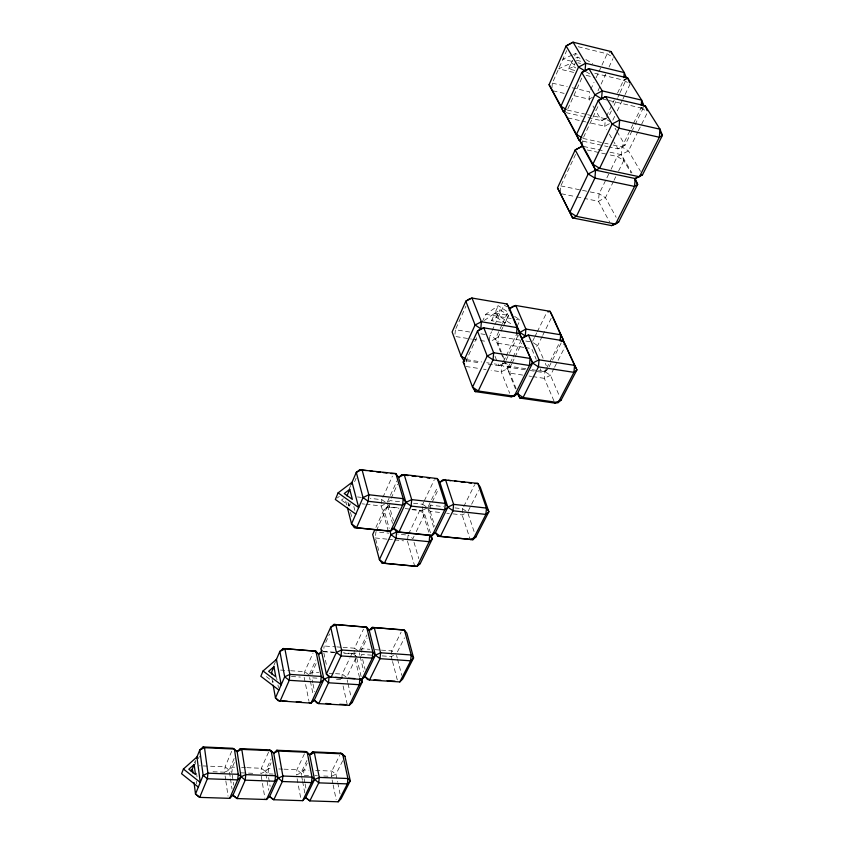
<?xml version="1.0" encoding="UTF-8"?>
<svg xmlns="http://www.w3.org/2000/svg" width="844" height="844" viewBox="0 0 844 844"><rect width="100%" height="100%" fill="white"/><g stroke="black" fill="none" stroke-linecap="round" stroke-linejoin="round"><path stroke-width="0.63" stroke-dasharray="4.22 3.17" d="M582.476 144.894L582.919 139.714M608.471 117.031L605.391 118.709L604.758 126.189L606.731 129.596M551.923 88.05L552.345 83.145L566.704 50.577M560.279 192.242L560.827 185.902L575.745 153.998M454.99 507.909L462.639 508.774L462.101 514.903L470.287 539.643M489.446 340.797L489.931 335.268L491.567 331.776M422.454 506.759L422.127 510.472L429.723 535.413M430.408 508.9L430.746 505.187L438.5 488.982M454.99 334.192L455.391 329.719L472.018 332.388M466.363 361.939L466.563 359.649L477.504 335.88M361.686 652.159L362.002 648.741L367.108 638.075M375.591 535.497L375.918 531.815L388.778 533.144M381.499 503.446L381.836 499.69L370.305 498.393M389.854 503.119L389.517 506.864L393.42 520.664M391.468 654.29L391.774 650.893L401.132 632.124M407.61 540.023L408.053 535.149L397.767 534.083M312.037 674.409L312.248 672.151L316.458 662.878M308.535 775.436L303.46 775.235L303.956 769.96L307.205 763.176M334.973 652.549L323.579 651.747L324.117 645.998M323.758 776.026L331.365 776.311L331.85 771.078L339.689 755.359M341.788 678.597L342.2 674.103L349.817 658.035M354.28 650.481L353.963 653.9L354.839 657.655M268.107 772.809L268.508 768.546L271.103 762.828M304.473 673.923L304.684 671.655L313.018 653.077M213.036 771.754L224.578 772.197L225.095 766.816L231.963 750.601M194.637 762.776L195.576 760.433M198.435 758.629L199.374 756.298M350.46 503.731L349.511 505.925L341.43 500.133L342.358 497.939M234.147 758.492L229.209 770.066L230.317 777.619M273.857 665.483L275.355 661.96M349.173 489.035L350.693 485.469M234.379 762.491L232.406 767.112L231.889 772.482L225.095 766.816L199.458 765.793M354.628 481.671L356.157 478.094M574.722 70.421L568.55 68.944L572.285 60.557M573.646 72.405L558.654 68.839L571.462 63.005L572.527 60.62M574.648 55.862L575.714 53.478L577.971 54.818M455.918 328.538L465.941 306.129M568.55 68.944L573.582 66.623L577.855 57.086L580.039 58.384M268.54 752.215L261.334 768.262L260.828 773.6L265.438 771.479L268.508 768.546L272.38 768.705M382.891 497.338L392.397 476.164M267.147 773.072L265.438 771.479L271.135 758.893M309.632 673.839L315.93 659.913M375.907 527.363L383.967 509.576L387.206 506.949L398.642 507.877M387.364 502.053L396.933 480.901M325.742 642.4L329.55 634.002M376.456 530.633L387.206 506.949L398.906 508.246M391.141 498.266L397.535 484.192M567.822 108.876L582.349 76.878M482.251 321.902L485.743 314.295L498.266 305.697L508.109 312.132M590.737 89.475L594.018 82.343M596.138 77.754L598.396 72.837M598.871 71.803L607.152 53.826L611.003 51.537M484.329 320.456L494.774 313.229L498.266 305.697M598.006 90.804L605.728 74.166M609.03 67.045L612.892 58.732M491.493 320.709L495.006 313.135L499.943 309.727L508.615 315.413L505.06 322.946L491.493 320.709L496.42 317.27L499.943 309.727M492.105 330.605L494.289 325.953M494.827 324.782L504.079 304.979L506.854 306.783M583.573 137.245L598.829 104.614M501.948 324.898L495.375 338.866L489.351 341.904M502.496 323.737L509.628 308.598M502.855 327.345L498.466 336.64L497.886 343.265L505.545 362.308M503.404 326.185L509.428 313.409M304.441 753.797L296.919 769.686L296.423 774.971L301.013 772.872L303.956 769.96L309.02 770.171M350.365 656.885L351.99 653.446L353.963 653.9L356.474 656.79L351.99 653.446L343.16 652.823M343.097 647.369L354.48 648.192L363.49 629.202M408.601 533.978L419.711 510.546L422.127 510.472L426.547 508.331M413.549 503.256L422.675 504.279L423.783 501.958M424.332 500.798L434.227 479.909M606.488 116.377L614.242 100.025M617.555 93.019L623.642 80.18L627.672 77.975M609.579 114.7L611.784 110.047M613.999 105.394L617.312 98.41M617.871 97.239L619.528 93.758M620.076 92.587L626.712 78.619L623.642 80.18L593.754 73.038M306.963 760.412L301.013 772.872L301.477 775.351M355.925 657.93L346.61 677.415L342.2 674.103L334.393 673.596M359.544 650.355L366.908 634.941M414.045 536.288L412.927 538.62L408.053 535.149M416.282 531.604L424.669 514.049L422.127 510.472L411.693 509.322M428.214 506.632L430.978 500.83M431.537 499.669L437.625 486.925M612.839 120.207L615.065 115.533M617.291 110.87L622.313 100.362M622.872 99.202L624.539 95.699M625.098 94.528L630.12 84.031L623.642 80.18M517.055 326.449L520.147 320.013L516.317 319.37M502.918 362.688L501.79 365.041L501.199 371.835L509.671 393.22M503.488 361.517L505.746 356.822M506.305 355.651L516.465 334.519L519.313 336.397M506.062 360.325L508.879 354.469M509.449 353.298L519.039 333.391M509.649 364.059L507.371 368.754L501.199 371.835L491.134 370.316M510.219 362.888L512.487 358.204M513.057 357.033L521.022 340.617M511.633 364.028L510.493 366.37L509.903 373.153L516.106 388.578M512.202 362.857L514.471 358.183M515.04 357.012L521.866 342.97M608.767 173.969L599.103 193.761L598.47 201.294L609.684 222.12M611.045 169.317L617.302 156.509L628.474 150.939L637.79 132.033M632.926 124.511L621.954 146.972L621.311 154.663L623.779 160.465L631.059 172.988M633.506 123.329L641.007 107.958L644.099 106.239L632.557 129.818M631.977 130.999L625.056 145.136L617.935 148.85L609.178 146.93M534.463 337.473L532.216 342.063L525.717 341.018M535.033 336.323L536.721 332.884M537.29 331.734L546.311 313.377M613.472 181.407L605.443 197.696L598.47 201.294L584.428 198.435M614.042 180.247L615.761 176.755M618.631 170.931L623.779 160.465L617.302 156.509L608.535 154.61M638.37 130.852L647.686 111.946M542.175 336.461L537.639 345.629L534.642 347.127M542.745 335.311L552.398 315.825M463.789 506.484L474.634 484.73M342.696 760.782L335.933 774.233L337.473 781.607M397.44 651.863L404.508 637.8M468.188 511.105L471.057 505.387M471.627 504.237L478.527 490.522M546.068 369.324L544.897 371.634L544.327 378.355L554.381 401.944M546.648 368.163L560.099 341.588M549.022 366.961L551.944 361.2M552.525 360.04L561.292 342.748M553.991 368.385L550.457 375.306L544.327 378.355L532.849 376.614M554.582 367.235L557.525 361.464M558.116 360.304L565.775 345.301M360.493 650.144L362.002 648.741L369.767 649.3M309.896 674.282L312.248 672.151L318.758 672.573M429.195 506.484L430.746 505.187L443.501 506.622M388.451 501.927L390.076 500.619L400.51 501.79M547.851 369.271L544.897 371.634L541.742 372.299L535.391 371.328M341.43 500.133L343.265 498.72M337.326 497.939L339.32 496.43M592.414 97.345L589.028 99.138L572.854 95.404M606.161 118.244L601.55 120.671L583.837 116.672M609.4 123.751L604.758 126.189L586.97 122.19M610.666 121.895L605.391 118.709L601.55 120.671L595.621 110.469M609.189 100.563L641.007 107.958L644.183 106.355M546.828 369.767L541.742 372.299L540.223 368.744M365.885 504.248L381.266 505.957L384.611 504.322M464.305 513.838L462.101 514.903L450.612 513.627M355.968 652.95L353.963 653.9L342.569 653.087M382.195 655.904L391.268 656.548L394.264 655.144M224.578 772.197L229.209 770.066L232.406 767.112L235.033 767.217M331.365 776.311L335.933 774.233L331.85 771.078L314.095 770.372M575.84 57.993L577.855 57.086M572.221 55.039L562.906 59.185L572.939 61.601M573.382 54.522L575.714 53.478M241.099 772.84L252.936 773.294M269.299 773.927L273.171 774.075M314.875 775.678L317.418 775.773M241.606 767.481L245.551 767.629M246.87 767.681L261.334 768.262L265.438 771.479M278.837 768.958L282.708 769.116M284.006 769.169L296.919 769.686L303.46 775.235M291.423 676.508L300.337 677.078M316.933 678.143L311.721 677.806L312.755 682.838M336.471 679.388L341.683 679.726M280.503 670.073L289.408 670.653M290.684 670.737L304.684 671.655L309.104 674.989M329.181 673.259L333.085 673.512M322.967 651.389L334.329 652.19M371.835 655.166L361.485 654.438L362.382 658.183M325.383 646.082L335.501 646.821M336.767 646.905L341.831 647.274M374.947 649.68L380.127 650.049M381.414 650.144L391.774 650.893L395.361 653.551M375.358 537.955L386.932 539.137M388.219 539.274L393.357 539.801M394.644 539.928L403.643 540.846M362.034 503.826L364.597 504.111M405.162 508.594L410.384 509.175M428.921 509.576L430.187 511.369L441.676 512.646M446.782 513.205L449.335 513.49M411.914 509.681L419.711 510.546L424.669 514.049L430.387 532.743M357.487 496.947L361.337 497.38M465.951 366.507L478.537 368.406M483.58 369.176L486.091 369.556M522.658 375.074L509.903 373.153L507.371 368.754L501.79 365.041L494.246 363.88M529.03 376.044L531.572 376.424M466.563 359.649L481.66 361.96M486.693 362.73L489.214 363.11M525.78 368.701L510.493 366.37L507.455 367.066L504.934 362.667L498.783 365.737L485.785 363.753M532.153 369.683L537.248 370.463M538.525 370.653L544.897 371.634L550.457 375.306L559.108 395.34M466.278 360.778L480.584 362.962M525.232 369.777L507.455 367.066L506.02 363.49M530.317 370.558L534.125 371.138M456.077 336.619L471.427 339.066M472.714 339.267L479.107 340.28M480.394 340.48L486.788 341.503M523.86 347.39L497.886 343.265L495.375 338.866L489.931 335.268M525.158 347.591L531.646 348.625L536.193 359.28M480.974 333.834L487.368 334.857M520.526 340.185L498.466 336.64L495.375 338.866L500.629 351.959M495.006 313.135L508.615 315.413M485.743 314.295L511.221 318.526M561.45 193.772L575.492 196.62M576.769 196.884L583.151 198.182M560.827 185.902L581.242 190.09M582.518 190.354L588.89 191.662M590.167 191.926L599.103 193.761L605.443 197.696L616.173 217.33M587.266 149.989L607.29 154.336M583.626 146.455L604.979 151.108M610.012 152.205L621.311 154.663L631.892 172.862M583.025 138.416L608.144 143.934M613.166 145.041L621.954 146.972L628.474 150.939L640.522 171.364M582.909 141.18L607.933 146.656M567.917 117.917L580.619 120.766M581.885 121.051L585.704 121.905M567.284 110.068L586.337 114.383M587.603 114.678L592.688 115.828M593.954 116.113L605.391 118.709M566.124 112.663L582.571 116.377M602.827 99.086L607.923 100.267M552.957 90.793L564.151 93.389M552.345 83.145L567.263 86.626M572.243 87.787L589.65 91.848L589.028 99.138L590.346 101.407M586.147 75.369L594.893 77.448M576.536 60.251L582.74 61.749M577.95 62.804L580.461 63.416M578.182 46.715L607.152 53.826L613.44 57.54M585.863 59.523L592.625 63.543M571.462 63.005L574.827 65.02M586.042 71.719L590.526 74.399M573.582 66.623L575.756 67.931M641.007 107.958L646.567 111.281M514.671 316.426L519.049 319.296M494.774 313.229L512.192 324.666M496.42 317.27L505.06 322.946M533.292 342.769L537.639 345.629L543.251 358.626M462.639 508.774L467.608 512.245M422.675 504.279L427.655 507.793M381.836 499.69L385.835 502.518M354.48 648.192L358.974 651.536M266.398 676.635L273.53 682.089M320.952 648.814L323.579 651.747M386.837 503.235L389.517 506.864L383.967 509.576L389.221 528.418M615.054 128.183L616.384 130.451M617.048 131.58L625.056 145.136L617.935 148.85L613.978 142.056M592.984 105.943L594.957 109.34M609.368 134.122L613.324 140.927M545.298 363.353L546.311 365.716M501.104 353.151L503.973 360.282M515.473 388.926L507.371 368.754L510.493 366.37L504.934 362.667L501.79 365.041L498.783 365.737L497.369 362.16M495.017 356.21L496.894 360.968M468.019 513.479L474.655 533.25M430.187 511.369L434.818 526.308M428.045 509.037L433.816 527.711M414.024 542.365L418.772 558.601M407.504 541.236L414.721 566.229M387.544 505.746L392.502 523.322M381.266 505.957L388.251 531.087M375.696 539.221L379.399 553.052M396.585 655.45L397.229 657.93M397.556 659.175L401.765 675.295M353.836 506.537L354.818 510.325M391.268 656.548L392.228 660.272M392.544 661.506L397.661 681.361M348.878 503.414L349.511 505.925M347.939 502.264L348.91 506.052M350.524 512.382L351.811 517.435M345.745 501.104L346.715 504.902M362.677 659.428L365.072 669.419M359.28 652.792L359.871 655.292M360.177 656.537L363.753 671.539M356.769 658.035L361.2 676.782M355.134 658.9L359.85 678.924M347.179 679.916L347.749 682.416M348.034 683.661L351.157 697.408M343.086 685.972L347.285 704.719M323.853 653.003L326.86 666.855M337.727 782.831L340.026 793.877M313.018 684.094L314.569 691.647M332.125 780.004L332.884 783.686M333.137 784.92L336.165 799.658M309.621 677.51L310.138 680.032M310.392 681.287L313.229 695.15M304.156 677.321L308.978 701.269M304.167 778.949L304.863 782.662M305.106 783.897L306.045 788.845M301.709 776.586L302.416 780.299M302.648 781.533L304.979 793.919M297.109 778.685L300.791 798.508M276.547 677.373L277.011 679.916M277.95 685.001L278.414 687.543M272 678.871L272.696 682.68M268.635 777.619L270.112 786.344M265.86 773.98L268.592 790.216M261.25 776.1L264.963 798.593M232.258 775.003L233.756 785.068M230.507 778.875L231.994 788.95M225.126 775.984L225.675 779.761M225.854 781.027L228.038 796.145M195.08 761.657L195.407 764.2M196.547 773.104L197.032 776.923M196.378 781.217L196.705 783.759"/><path stroke-width="1.27" d="M623.853 77.648L624.275 72.573L611.003 51.537L573.076 42.2L566.102 45.956L549.075 84.674L563.592 112.094L565.438 111.081M635.026 179.825L637.674 184.382L618.694 221.951L615.561 224.093L576.441 216.359L569.9 212.255L588.205 173.98L595.569 170.15L635.205 178.548L637.674 184.382L634.551 186.418L594.893 178.105L588.205 173.98L575.186 149.958L582.371 146.191L579.712 140.252L598.248 100.499L605.633 96.585L645.249 105.827L659.997 129.206L662.424 135.378L642.527 174.761L635.205 178.548L634.551 186.418L615.561 224.093L611.562 225.601L572.591 217.921L557.494 187.885L575.186 149.958L582.371 146.191L595.569 170.15L594.893 178.105L576.441 216.359L572.591 217.921L557.494 187.885M641.229 105.342L641.651 100.13L627.672 77.975L588.922 68.67L581.748 72.5L563.992 111.735L579.153 140.357L581.094 139.387M560.194 340.459L560.68 334.773L550.035 311.309L515.768 305.486L512.719 306.435L509.628 308.598L519.609 332.219L525.274 335.954L528.46 335.1L563.402 340.776L576.927 369.883L561.144 400.045L558.169 402.577L554.888 403.126L519.925 398.073L517.383 393.673L532.617 363.026L539.042 359.818L574.542 365.357L576.927 369.883L573.962 372.352L558.169 402.577L523.09 397.492L519.925 398.073L518.016 393.325M516.57 333.369L517.066 327.62L507.096 304.009L472.007 298.048L469.106 299.05L465.825 301.202L452.11 331.956L460.972 355.904L463.683 360.377M362.909 677.5L364.946 676.54L367.467 679.42L369.524 679.969L399.813 681.92L402.746 679.009L413.602 657.93L411.186 654.976L380.581 652.781L375.39 655.208L364.946 676.54L361.876 679.483L359.85 678.924L359.312 684.727L349.237 705.362L318.758 703.611L316.901 702.968L314.263 700.182L323.927 679.336L318.547 654.121L315.909 651.199L283.173 648.551L279.86 651.399L275.851 660.789M431.147 535.233L432.286 538.968L420.238 563.592L417.115 566.377L384.389 563.254L379.399 559.656L390.972 534.695L396.617 531.963L429.723 535.413L432.223 535.444L435.356 532.701L447.869 507.138L439.84 482.283L442.931 479.73L477.852 483.412L480.257 487.093L488.876 511.749L485.912 514.429L453.038 510.768L447.869 507.138L445.305 503.414L411.703 499.606L405.932 502.423L393.916 528.344L396.617 531.963L396.036 538.324L384.389 563.254L382.1 563.117L379.399 559.656L372.689 534.484L374.841 529.737M183.422 769.021L200.25 782.43L196.958 756.984L183.422 769.021L181.576 773.716L198.34 787.093M196.515 758.102L199.785 749.915L203.13 746.951L232.933 748.29L237.111 751.561L240.983 776.807L232.912 795.248L229.673 798.34L199.68 797.38L195.492 794.025L194.057 782.588M190.512 770.709L192.295 769.116L194.173 764.432L195.449 774.528L188.803 769.232L194.173 764.432M263.064 670.98L281.189 684.811L276.452 659.386L263.064 670.98L260.828 676.276L278.889 690.086M338.117 492.864L358.679 507.55L352.053 482.283L338.117 492.864L335.342 499.458L355.809 514.123M351.125 484.467L356.295 472.355L359.723 469.77L395.836 473.589L398.537 477.377L405.932 502.423L411.112 506.083L444.735 509.839L447.869 507.138L453.608 504.353L486.46 508.077L488.876 511.749L475.9 536.963L472.925 539.685L437.909 536.267L435.356 532.701L433.099 533.788M273.952 666.718L268.645 671.339L275.809 676.804L273.952 666.718L271.694 672.003L272.158 674.525M346.947 495.892L349.754 489.33L352.349 499.353L344.225 493.55L349.754 489.33M229.673 798.34L237.713 779.877L238.251 774.317L234.4 749.05L204.512 747.71L203.13 746.951M240.318 748.617L241.806 749.377L245.752 774.613L245.224 780.151L237.101 798.572L232.912 795.248L237.101 798.572L266.525 799.511L274.965 781.238L275.492 775.741L271.146 750.685L269.563 749.926L240.318 748.617L237.111 751.561L235.444 750.253M311.541 754.114L312.628 751.856L340.807 753.112L344.953 756.298L350.271 780.911L341.05 798.793L338.191 801.8L309.843 800.893L305.676 797.633L314.527 779.561L309.674 754.747L307.195 752.289L305.517 751.529L276.811 750.253L273.73 753.164L278.098 778.2L269.637 796.451L266.525 799.511M371.075 629.793L372.215 627.419L402.303 629.782L404.466 630.151L406.861 633.116L413.602 657.93L410.659 660.82L399.813 681.92M276.811 750.253L278.404 751.002L282.856 776.026L282.339 781.512L273.815 799.743L269.637 796.451L272.222 798.825L273.815 799.743L302.69 800.671L311.52 782.588L314.527 779.561L319.254 777.408L347.886 778.506L350.271 780.911L347.39 783.897L338.191 801.8M349.237 705.362L352.296 702.398L362.382 681.783L361.791 679.283M561.882 341.598L563.043 339.299L552.398 315.825L550.035 311.309L547.925 311.921M302.69 800.671L305.676 797.633L309.843 800.893L318.747 782.852L319.254 777.408L314.327 752.605L312.628 751.856L309.674 754.747L305.517 751.529M367.351 628.843L369.176 630.194L372.215 627.419L404.466 630.151L411.186 654.976L410.659 660.82L380.043 658.668L375.39 655.208L369.176 630.194L366.655 627.187L333.907 624.423L330.721 627.219L320.952 648.814L326.385 674.029L329.044 676.941L328.495 682.785L318.758 703.611L314.263 700.182L311.067 703.168L278.235 700.752L275.461 697.925L273.15 685.222M314.063 650.756L318.547 654.121L321.712 651.294M396.617 531.963L399.012 531.973L411.112 506.083L411.703 499.606L404.202 474.592L398.537 477.377L401.786 474.803L404.202 474.592L437.297 478.559L445.305 503.414L444.735 509.839L432.223 535.444L399.012 531.973L393.916 528.344L390.614 531.098L388.251 531.087L354.396 527.563L351.537 523.881L347.359 507.434M507.096 304.009L509.628 308.598L515.768 305.486L525.875 329.065L525.274 335.954L522.162 338.265L528.46 335.1L539.042 359.818L538.44 366.876L523.09 397.492L517.383 393.673L514.218 396.205L511.084 396.786L475.267 391.605L472.534 387.132L463.24 362.034L477.472 331.059L480.795 328.749L483.812 327.852L519.619 333.665L532.617 363.026L538.44 366.876L573.962 372.352L574.542 365.357L563.402 340.776L561.197 341.324M561.081 340.828L563.043 339.299L560.68 334.773L525.875 329.065L517.509 333.76M464.907 360.842L463.24 362.034L464.601 364.27M642.527 174.761L635.205 178.548M662.424 135.378L659.343 137.255L639.414 176.776L599.62 168.315L592.899 164.179L579.712 140.252M611.562 225.601L618.694 221.951M511.084 396.786L517.383 393.673M554.888 403.126L561.144 400.045M391.648 529.441L393.916 528.344M418.033 564.647L420.238 563.592M470.287 539.643L475.9 536.963M318.547 654.121L321.564 652.697M369.176 630.194L374.282 627.788L380.581 652.781L380.043 658.668L369.524 679.969L364.946 676.54M312.248 701.121L314.263 700.182M237.111 751.561L241.806 749.377L271.146 750.685L273.73 753.164L278.404 751.002L307.195 752.289L312.027 777.134L311.52 782.588L282.339 781.512L275.492 775.741L245.752 774.613L240.983 776.807L237.713 779.877L207.392 778.759L203.14 775.383L199.785 749.915L204.512 747.71L207.93 773.167L207.392 778.759L199.68 797.38L195.492 794.025L203.14 775.383L207.93 773.167L238.251 774.317L245.224 780.151L274.965 781.238L278.098 778.2L282.856 776.026L312.027 777.134L318.747 782.852L347.39 783.897L347.886 778.506L342.59 753.861L314.327 752.605L309.674 754.747M350.292 703.326L352.296 702.398M434.776 478.748L437.297 478.559L439.84 482.283L445.474 479.529L453.608 504.353L453.038 510.768L440.441 536.299L437.909 536.267M475.204 483.591L477.852 483.412L486.46 508.077L485.912 514.429L472.925 539.685L440.441 536.299L435.356 532.701M354.396 527.563L390.614 531.098L402.62 505.134L403.2 498.646L395.836 473.589L390.856 473.495M282.107 700.974L287.276 701.269M296.318 701.786L301.487 702.081M325.763 703.485L330.827 703.769M339.689 704.286L346.019 704.645M335.458 677.352L341.873 677.764M348.298 678.175L354.712 678.597M374.04 679.842L380.602 680.264M387.164 680.686L395.045 681.192M382.1 563.117L417.115 566.377L429.163 541.721L429.723 535.413L432.286 538.968L429.163 541.721L396.036 538.324L390.972 534.695L389.917 530.929M359.723 469.77L366.212 470.551M370.105 471.015L372.7 471.321M376.593 471.785L380.486 472.25M383.07 472.566L386.963 473.03M401.786 474.803L408.137 475.562M411.935 476.016L415.744 476.47M419.552 476.934L422.084 477.229M427.169 477.841L429.702 478.147M448.09 480.341L450.675 480.647M454.547 481.112L457.131 481.428M461.003 481.892L464.875 482.357M468.747 482.81L471.332 483.127M333.907 624.423L366.655 627.187L372.848 652.222L372.309 658.12L361.876 679.483L329.044 676.941L323.927 679.336L320.709 682.3L311.067 703.168L309.231 702.535M283.173 648.551L315.909 651.199L321.258 676.434L320.709 682.3L289.26 680.317L284.681 676.825L279.86 651.399L284.913 648.994L289.819 674.409L289.26 680.317L279.965 701.385L275.461 697.925L284.681 676.825L289.819 674.409L321.258 676.434L328.495 682.785L359.312 684.727L362.382 681.783L359.85 678.924M566.229 109.425L560.954 106.217L549.075 84.674M581.938 137.751L576.505 134.428L563.992 111.735M563.876 344.067L565.775 345.301M465.624 359.027L460.972 355.904L475.098 324.982L481.407 321.775L517.066 327.62L519.609 332.219M340.807 753.112L344.953 756.298M269.563 749.926L273.73 753.164M625.32 76.403L626.712 78.619L624.275 72.573L585.683 63.268L578.551 67.087L560.954 106.217L563.592 112.094M642.695 104.023L644.099 106.239L641.651 100.13L602.215 90.888L594.883 94.781L576.505 134.428L579.153 140.357M660.324 132.023L661.728 134.259M519.619 333.665L532.617 363.026L529.452 365.494L514.218 396.205L478.263 390.994L475.267 391.605L474.381 389.221M611.003 51.537L611.984 53.942M627.672 77.975L629.624 82.817M645.249 105.827L647.19 110.722M192.453 769.886L192.78 772.429M192.295 769.116L192.77 772.893M659.997 129.206L659.343 137.255L618.99 128.172L612.111 124.005L598.248 100.499L605.633 96.585L619.675 120.038L618.99 128.172L599.62 168.315L595.569 170.15L592.899 164.179L612.111 124.005L619.675 120.038L659.997 129.206M585.683 63.268L585.029 70.959L581.748 72.5L594.883 94.781L601.55 98.79L602.215 90.888L588.922 68.67L585.029 70.959L578.551 67.087L566.102 45.956L573.076 42.2L585.683 63.268M530.064 358.415L529.452 365.494L493.044 359.882L487.199 355.989L477.472 331.059L483.812 327.852L493.666 352.739L493.044 359.882L478.263 390.994L472.534 387.132L487.199 355.989L493.666 352.739L530.064 358.415M481.407 321.775L480.795 328.749L475.098 324.982L465.825 301.202L472.007 298.048L481.407 321.775M341.598 649.986L341.05 655.925L330.975 677.489L326.385 674.029L336.387 652.444L330.721 627.219L335.849 624.771L341.598 649.986L372.848 652.222L375.39 655.208L372.309 658.12L341.05 655.925L336.387 652.444L341.598 649.986M368.828 494.742L368.227 501.304L356.643 527.553L351.537 523.881L363.026 497.601L356.295 472.355L361.992 469.538L368.828 494.742L403.2 498.646L405.932 502.423L402.62 505.134L368.227 501.304L363.026 497.601L368.828 494.742"/></g></svg>
